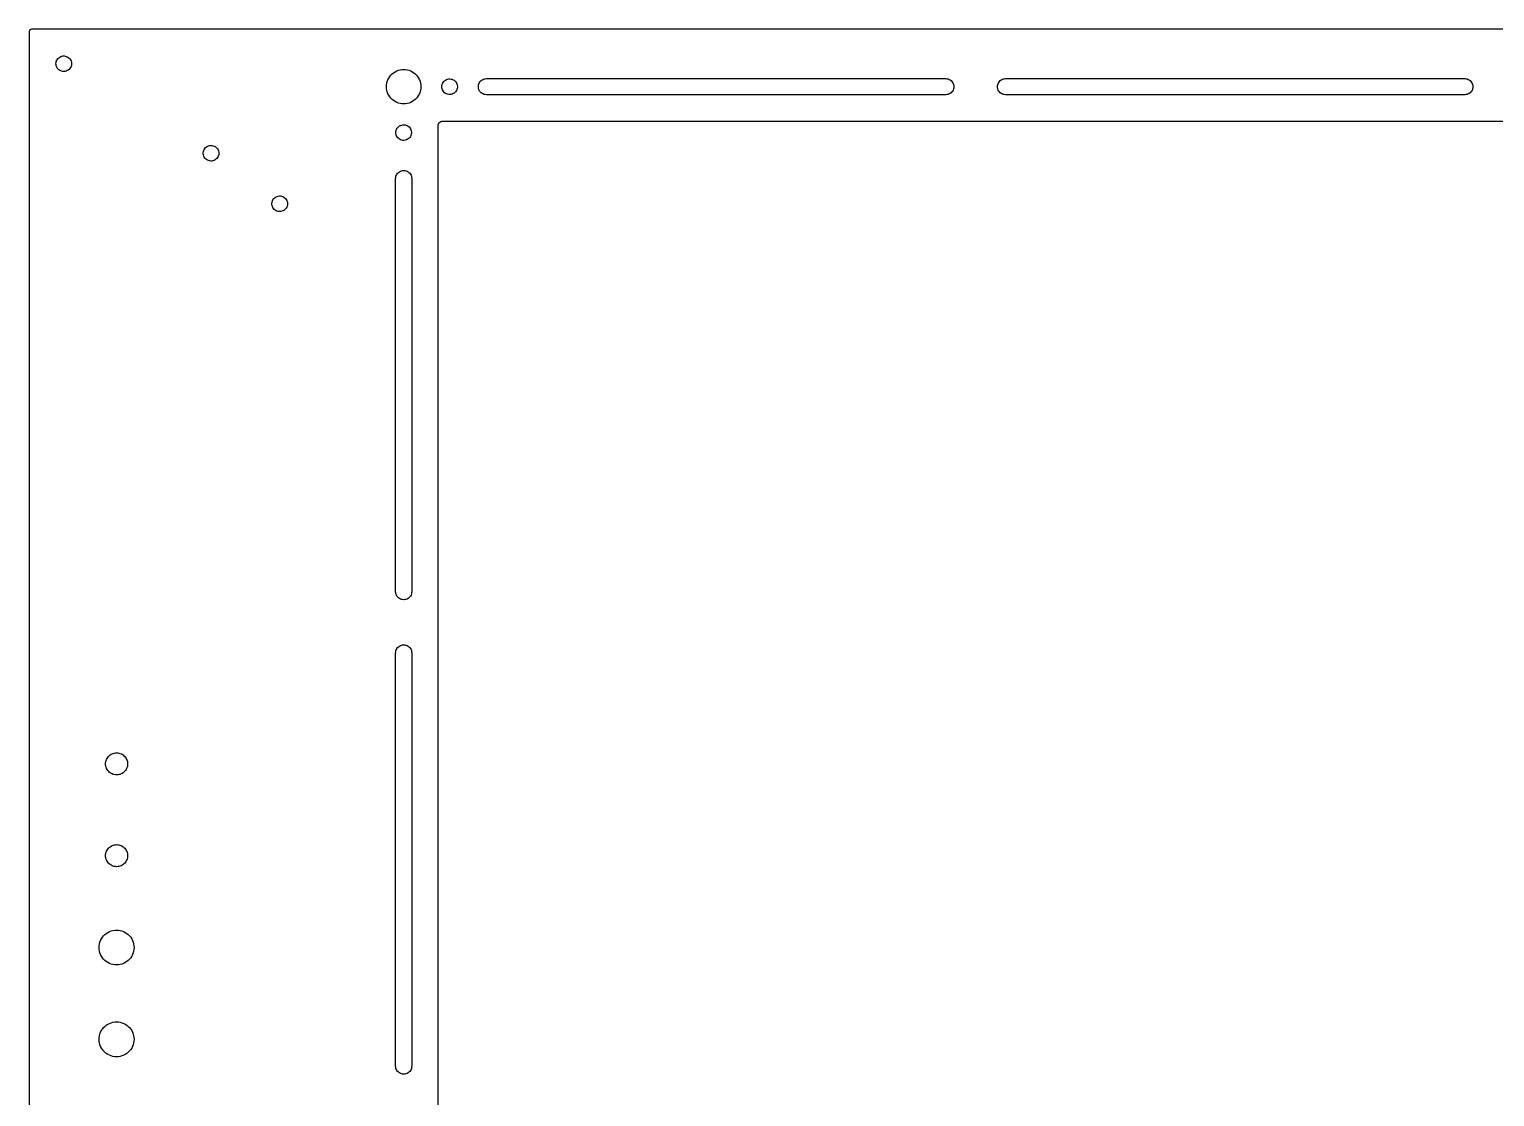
# Model space of a CAD drawing. Header units: metres. Extents: x -319 to 319, y -232 to 232.
# Drawn here: x -319 to 0, y 0 to 232.5 of the extents above; entities that cross this region are included whole.
import ezdxf

# ---------------------------------------------------------------- set-up
doc = ezdxf.new("R2010")
doc.units = ezdxf.units.M

msp = doc.modelspace()

# ---------------------------------------------------------------- linework, layer by layer
for p, q in [((-318.962, 232.191), (-319, 232)), ((-319, 232), (-319, -232)), ((-318.854, 232.354), (-318.962, 232.191)), ((-318.691, 232.462), (-318.854, 232.354)), ((-318.5, 232.5), (-318.691, 232.462)), ((318.5, 232.5), (-318.5, 232.5)), ((-312.386, 226.451), (-312.165, 226.565)), ((-312.165, 226.565), (-311.93, 226.645)), ((-311.93, 226.645), (-311.686, 226.69)), ((-311.686, 226.69), (-311.438, 226.699)), ((-311.438, 226.699), (-311.191, 226.672)), ((-311.191, 226.672), (-310.951, 226.609)), ((-310.951, 226.609), (-310.723, 226.512)), ((-310.723, 226.512), (-310.511, 226.383)), ((-313.2, 225), (-313.182, 225.248)), ((-313.182, 224.752), (-313.2, 225)), ((-313.182, 225.248), (-313.128, 225.49)), ((-313.128, 224.51), (-313.182, 224.752)), ((-313.128, 225.49), (-313.039, 225.722)), ((-313.039, 224.278), (-313.128, 224.51)), ((-313.039, 225.722), (-312.918, 225.938)), ((-312.918, 224.062), (-313.039, 224.278)), ((-312.918, 225.938), (-312.766, 226.134)), ((-312.766, 223.866), (-312.918, 224.062)), ((-312.766, 226.134), (-312.587, 226.307)), ((-312.587, 223.693), (-312.766, 223.866)), ((-312.587, 226.307), (-312.386, 226.451)), ((-312.386, 223.549), (-312.587, 223.693)), ((-312.165, 223.435), (-312.386, 223.549)), ((-311.93, 223.355), (-312.165, 223.435)), ((-311.686, 223.31), (-311.93, 223.355)), ((-311.438, 223.301), (-311.686, 223.31)), ((-311.191, 223.328), (-311.438, 223.301)), ((-310.951, 223.391), (-311.191, 223.328)), ((-310.723, 223.488), (-310.951, 223.391)), ((-310.511, 223.617), (-310.723, 223.488)), ((-310.511, 226.383), (-310.32, 226.224)), ((-310.32, 223.776), (-310.511, 223.617)), ((-310.32, 226.224), (-310.154, 226.039)), ((-310.154, 223.961), (-310.32, 223.776)), ((-310.154, 226.039), (-310.018, 225.832)), ((-310.018, 224.168), (-310.154, 223.961)), ((-310.018, 225.832), (-309.912, 225.607)), ((-309.912, 224.393), (-310.018, 224.168)), ((-309.912, 225.607), (-309.841, 225.37)), ((-309.841, 224.63), (-309.912, 224.393)), ((-309.841, 225.37), (-309.805, 225.124)), ((-309.805, 224.876), (-309.841, 224.63)), ((-309.805, 225.124), (-309.805, 224.876)), ((-239.375, 223.248), (-239.025, 223.426)), ((-239.025, 223.426), (-238.659, 223.566)), ((-238.659, 223.566), (-238.28, 223.668)), ((-238.28, 223.668), (-237.892, 223.729)), ((-237.892, 223.729), (-237.5, 223.75)), ((-237.5, 223.75), (-237.108, 223.729)), ((-237.108, 223.729), (-236.72, 223.668)), ((-236.72, 223.668), (-236.341, 223.566)), ((-236.341, 223.566), (-235.975, 223.426)), ((-235.975, 223.426), (-235.625, 223.248)), ((-241.25, 220), (-241.229, 220.392)), ((-241.229, 220.392), (-241.168, 220.78)), ((-241.168, 220.78), (-241.066, 221.159)), ((-241.066, 221.159), (-240.926, 221.525)), ((-240.926, 221.525), (-240.748, 221.875)), ((-240.748, 221.875), (-240.534, 222.204)), ((-240.534, 222.204), (-240.287, 222.509)), ((-240.287, 222.509), (-240.009, 222.787)), ((-240.009, 222.787), (-239.704, 223.034)), ((-239.704, 223.034), (-239.375, 223.248)), ((-235.625, 223.248), (-235.296, 223.034)), ((-235.296, 223.034), (-234.991, 222.787)), ((-234.991, 222.787), (-234.713, 222.509)), ((-234.713, 222.509), (-234.466, 222.204)), ((-234.466, 222.204), (-234.252, 221.875)), ((-234.252, 221.875), (-234.074, 221.525)), ((-234.074, 221.525), (-233.934, 221.159)), ((-233.934, 221.159), (-233.832, 220.78)), ((-233.832, 220.78), (-233.771, 220.392)), ((-233.771, 220.392), (-233.75, 220)), ((-229.2, 220), (-229.182, 220.248)), ((-229.182, 220.248), (-229.128, 220.49)), ((-229.128, 220.49), (-229.039, 220.722)), ((-229.039, 220.722), (-228.918, 220.938)), ((-228.918, 220.938), (-228.766, 221.134)), ((-228.766, 221.134), (-228.587, 221.307)), ((-228.587, 221.307), (-228.386, 221.451)), ((-228.386, 221.451), (-228.165, 221.565)), ((-228.165, 221.565), (-227.93, 221.645)), ((-227.93, 221.645), (-227.686, 221.69)), ((-227.686, 221.69), (-227.438, 221.699)), ((-227.438, 221.699), (-227.191, 221.672)), ((-227.191, 221.672), (-226.951, 221.609)), ((-226.951, 221.609), (-226.723, 221.512)), ((-226.723, 221.512), (-226.511, 221.383)), ((-226.511, 221.383), (-226.32, 221.224)), ((-226.32, 221.224), (-226.154, 221.039)), ((-226.154, 221.039), (-226.018, 220.832)), ((-226.018, 220.832), (-225.912, 220.607)), ((-225.912, 220.607), (-225.841, 220.37)), ((-225.841, 220.37), (-225.805, 220.124)), ((-225.805, 220.124), (-225.805, 219.876)), ((-221.25, 220), (-221.232, 220.249)), ((-221.232, 220.249), (-221.179, 220.493)), ((-221.179, 220.493), (-221.092, 220.727)), ((-221.092, 220.727), (-220.972, 220.946)), ((-220.972, 220.946), (-220.823, 221.146)), ((-220.823, 221.146), (-220.646, 221.323)), ((-220.646, 221.323), (-220.446, 221.472)), ((-220.446, 221.472), (-220.227, 221.592)), ((-220.227, 221.592), (-219.993, 221.679)), ((-219.993, 221.679), (-219.749, 221.732)), ((-219.749, 221.732), (-219.5, 221.75)), ((-219.5, 221.75), (-119.5, 221.75)), ((-119.5, 221.75), (-119.251, 221.732)), ((-119.251, 221.732), (-119.007, 221.679)), ((-119.007, 221.679), (-118.773, 221.592)), ((-118.773, 221.592), (-118.554, 221.472)), ((-118.554, 221.472), (-118.354, 221.323)), ((-118.354, 221.323), (-118.177, 221.146)), ((-118.177, 221.146), (-118.028, 220.946)), ((-118.028, 220.946), (-117.908, 220.727)), ((-117.908, 220.727), (-117.821, 220.493)), ((-117.821, 220.493), (-117.768, 220.249)), ((-117.768, 220.249), (-117.75, 220)), ((-108.25, 220), (-108.232, 220.249)), ((-108.232, 220.249), (-108.179, 220.493)), ((-108.179, 220.493), (-108.092, 220.727)), ((-108.092, 220.727), (-107.972, 220.946)), ((-107.972, 220.946), (-107.823, 221.146)), ((-107.823, 221.146), (-107.646, 221.323)), ((-107.646, 221.323), (-107.446, 221.472)), ((-107.446, 221.472), (-107.227, 221.592)), ((-107.227, 221.592), (-106.993, 221.679)), ((-106.993, 221.679), (-106.749, 221.732)), ((-106.749, 221.732), (-106.5, 221.75)), ((-106.5, 221.75), (-6.5, 221.75)), ((-6.5, 221.75), (-6.25095, 221.732)), ((-6.25095, 221.732), (-6.00696, 221.679)), ((-6.00696, 221.679), (-5.77301, 221.592)), ((-5.77301, 221.592), (-5.55386, 221.472)), ((-5.55386, 221.472), (-5.35399, 221.323)), ((-5.35399, 221.323), (-5.17743, 221.146)), ((-5.17743, 221.146), (-5.0278, 220.946)), ((-5.0278, 220.946), (-4.90814, 220.727)), ((-4.90814, 220.727), (-4.82088, 220.493)), ((-4.82088, 220.493), (-4.76781, 220.249)), ((-4.76781, 220.249), (-4.75, 220)), ((-241.229, 219.608), (-241.25, 220)), ((-241.168, 219.22), (-241.229, 219.608)), ((-241.066, 218.841), (-241.168, 219.22)), ((-240.926, 218.475), (-241.066, 218.841)), ((-240.748, 218.125), (-240.926, 218.475)), ((-240.534, 217.796), (-240.748, 218.125)), ((-240.287, 217.491), (-240.534, 217.796)), ((-240.009, 217.213), (-240.287, 217.491)), ((-239.704, 216.966), (-240.009, 217.213)), ((-239.375, 216.752), (-239.704, 216.966)), ((-235.296, 216.966), (-235.625, 216.752)), ((-234.991, 217.213), (-235.296, 216.966)), ((-234.713, 217.491), (-234.991, 217.213)), ((-234.466, 217.796), (-234.713, 217.491)), ((-234.252, 218.125), (-234.466, 217.796)), ((-234.074, 218.475), (-234.252, 218.125)), ((-233.934, 218.841), (-234.074, 218.475)), ((-233.832, 219.22), (-233.934, 218.841)), ((-233.771, 219.608), (-233.832, 219.22)), ((-233.75, 220), (-233.771, 219.608)), ((-229.182, 219.752), (-229.2, 220)), ((-229.128, 219.51), (-229.182, 219.752)), ((-229.039, 219.278), (-229.128, 219.51)), ((-228.918, 219.062), (-229.039, 219.278)), ((-228.766, 218.866), (-228.918, 219.062)), ((-228.587, 218.693), (-228.766, 218.866)), ((-228.386, 218.549), (-228.587, 218.693)), ((-228.165, 218.435), (-228.386, 218.549)), ((-227.93, 218.355), (-228.165, 218.435)), ((-227.686, 218.31), (-227.93, 218.355)), ((-227.438, 218.301), (-227.686, 218.31)), ((-227.191, 218.328), (-227.438, 218.301)), ((-226.951, 218.391), (-227.191, 218.328)), ((-226.723, 218.488), (-226.951, 218.391)), ((-226.511, 218.617), (-226.723, 218.488)), ((-226.32, 218.776), (-226.511, 218.617)), ((-226.154, 218.961), (-226.32, 218.776)), ((-226.018, 219.168), (-226.154, 218.961)), ((-225.912, 219.393), (-226.018, 219.168)), ((-225.841, 219.63), (-225.912, 219.393)), ((-225.805, 219.876), (-225.841, 219.63)), ((-221.232, 219.751), (-221.25, 220)), ((-221.179, 219.507), (-221.232, 219.751)), ((-221.092, 219.273), (-221.179, 219.507)), ((-220.972, 219.054), (-221.092, 219.273)), ((-220.823, 218.854), (-220.972, 219.054)), ((-220.646, 218.677), (-220.823, 218.854)), ((-220.446, 218.528), (-220.646, 218.677)), ((-220.227, 218.408), (-220.446, 218.528)), ((-219.993, 218.321), (-220.227, 218.408)), ((-219.749, 218.268), (-219.993, 218.321)), ((-219.5, 218.25), (-219.749, 218.268)), ((-119.5, 218.25), (-219.5, 218.25)), ((-119.251, 218.268), (-119.5, 218.25)), ((-119.007, 218.321), (-119.251, 218.268)), ((-118.773, 218.408), (-119.007, 218.321)), ((-118.554, 218.528), (-118.773, 218.408)), ((-118.354, 218.677), (-118.554, 218.528)), ((-118.177, 218.854), (-118.354, 218.677)), ((-118.028, 219.054), (-118.177, 218.854)), ((-117.908, 219.273), (-118.028, 219.054)), ((-117.821, 219.507), (-117.908, 219.273)), ((-117.768, 219.751), (-117.821, 219.507)), ((-117.75, 220), (-117.768, 219.751)), ((-108.232, 219.751), (-108.25, 220)), ((-108.179, 219.507), (-108.232, 219.751)), ((-108.092, 219.273), (-108.179, 219.507)), ((-107.972, 219.054), (-108.092, 219.273)), ((-107.823, 218.854), (-107.972, 219.054)), ((-107.646, 218.677), (-107.823, 218.854)), ((-107.446, 218.528), (-107.646, 218.677)), ((-107.227, 218.408), (-107.446, 218.528)), ((-106.993, 218.321), (-107.227, 218.408)), ((-106.749, 218.268), (-106.993, 218.321)), ((-106.5, 218.25), (-106.749, 218.268)), ((-6.5, 218.25), (-106.5, 218.25)), ((-6.25095, 218.268), (-6.5, 218.25)), ((-6.00696, 218.321), (-6.25095, 218.268)), ((-5.77301, 218.408), (-6.00696, 218.321)), ((-5.55386, 218.528), (-5.77301, 218.408)), ((-5.35399, 218.677), (-5.55386, 218.528)), ((-5.17743, 218.854), (-5.35399, 218.677)), ((-5.0278, 219.054), (-5.17743, 218.854)), ((-4.90814, 219.273), (-5.0278, 219.054)), ((-4.82088, 219.507), (-4.90814, 219.273)), ((-4.76781, 219.751), (-4.82088, 219.507)), ((-4.75, 220), (-4.76781, 219.751)), ((-239.025, 216.574), (-239.375, 216.752)), ((-238.659, 216.434), (-239.025, 216.574)), ((-238.28, 216.332), (-238.659, 216.434)), ((-237.892, 216.271), (-238.28, 216.332)), ((-237.5, 216.25), (-237.892, 216.271)), ((-237.108, 216.271), (-237.5, 216.25)), ((-236.72, 216.332), (-237.108, 216.271)), ((-236.341, 216.434), (-236.72, 216.332)), ((-235.975, 216.574), (-236.341, 216.434)), ((-235.625, 216.752), (-235.975, 216.574)), ((-239.128, 210.49), (-239.039, 210.722)), ((-239.039, 210.722), (-238.918, 210.938)), ((-238.918, 210.938), (-238.766, 211.134)), ((-238.766, 211.134), (-238.587, 211.307)), ((-238.587, 211.307), (-238.386, 211.451)), ((-238.386, 211.451), (-238.165, 211.565)), ((-238.165, 211.565), (-237.93, 211.645)), ((-237.93, 211.645), (-237.686, 211.69)), ((-237.686, 211.69), (-237.438, 211.699)), ((-237.438, 211.699), (-237.191, 211.672)), ((-237.191, 211.672), (-236.951, 211.609)), ((-236.951, 211.609), (-236.723, 211.512)), ((-236.723, 211.512), (-236.511, 211.383)), ((-236.511, 211.383), (-236.32, 211.224)), ((-236.32, 211.224), (-236.154, 211.039)), ((-236.154, 211.039), (-236.018, 210.832)), ((-236.018, 210.832), (-235.912, 210.607)), ((-235.912, 210.607), (-235.841, 210.37)), ((-230, 211.5), (-229.975, 211.723)), ((-230, -211.5), (-230, 211.5)), ((-229.975, 211.723), (-229.901, 211.934)), ((-229.901, 211.934), (-229.782, 212.123)), ((-229.782, 212.123), (-229.623, 212.282)), ((-229.623, 212.282), (-229.434, 212.401)), ((-229.434, 212.401), (-229.223, 212.475)), ((-229.223, 212.475), (-229, 212.5)), ((-229, 212.5), (229, 212.5)), ((-239.2, 210), (-239.182, 210.248)), ((-239.182, 209.752), (-239.2, 210)), ((-239.182, 210.248), (-239.128, 210.49)), ((-239.128, 209.51), (-239.182, 209.752)), ((-239.039, 209.278), (-239.128, 209.51)), ((-238.918, 209.062), (-239.039, 209.278)), ((-238.766, 208.866), (-238.918, 209.062)), ((-238.587, 208.693), (-238.766, 208.866)), ((-238.386, 208.549), (-238.587, 208.693)), ((-238.165, 208.435), (-238.386, 208.549)), ((-237.93, 208.355), (-238.165, 208.435)), ((-237.686, 208.31), (-237.93, 208.355)), ((-237.438, 208.301), (-237.686, 208.31)), ((-237.191, 208.328), (-237.438, 208.301)), ((-236.951, 208.391), (-237.191, 208.328)), ((-236.723, 208.488), (-236.951, 208.391)), ((-236.511, 208.617), (-236.723, 208.488)), ((-236.32, 208.776), (-236.511, 208.617)), ((-236.154, 208.961), (-236.32, 208.776)), ((-236.018, 209.168), (-236.154, 208.961)), ((-235.912, 209.393), (-236.018, 209.168)), ((-235.841, 209.63), (-235.912, 209.393)), ((-235.841, 210.37), (-235.805, 210.124)), ((-235.805, 209.876), (-235.841, 209.63)), ((-235.805, 210.124), (-235.805, 209.876)), ((-281.145, 205.624), (-281.109, 205.87)), ((-281.145, 205.376), (-281.145, 205.624)), ((-281.109, 205.13), (-281.145, 205.376)), ((-281.109, 205.87), (-281.038, 206.107)), ((-281.038, 204.893), (-281.109, 205.13)), ((-281.038, 206.107), (-280.932, 206.332)), ((-280.932, 204.668), (-281.038, 204.893)), ((-280.932, 206.332), (-280.796, 206.539)), ((-280.796, 204.461), (-280.932, 204.668)), ((-280.796, 206.539), (-280.63, 206.724)), ((-280.63, 204.276), (-280.796, 204.461)), ((-280.63, 206.724), (-280.439, 206.883)), ((-280.439, 204.117), (-280.63, 204.276)), ((-280.439, 206.883), (-280.227, 207.012)), ((-280.227, 207.012), (-279.999, 207.109)), ((-279.999, 207.109), (-279.759, 207.172)), ((-279.759, 207.172), (-279.512, 207.199)), ((-279.512, 207.199), (-279.264, 207.19)), ((-279.264, 207.19), (-279.02, 207.145)), ((-279.02, 207.145), (-278.785, 207.065)), ((-278.785, 207.065), (-278.564, 206.951)), ((-278.564, 206.951), (-278.363, 206.807)), ((-278.363, 204.193), (-278.564, 204.049)), ((-278.363, 206.807), (-278.184, 206.634)), ((-278.184, 204.366), (-278.363, 204.193)), ((-278.184, 206.634), (-278.032, 206.438)), ((-278.032, 204.562), (-278.184, 204.366)), ((-278.032, 206.438), (-277.911, 206.222)), ((-277.911, 204.778), (-278.032, 204.562)), ((-277.911, 206.222), (-277.822, 205.99)), ((-277.822, 205.01), (-277.911, 204.778)), ((-277.822, 205.99), (-277.768, 205.748)), ((-277.768, 205.252), (-277.822, 205.01)), ((-277.768, 205.748), (-277.75, 205.5)), ((-277.75, 205.5), (-277.768, 205.252)), ((-280.227, 203.988), (-280.439, 204.117)), ((-279.999, 203.891), (-280.227, 203.988)), ((-279.759, 203.828), (-279.999, 203.891)), ((-279.512, 203.801), (-279.759, 203.828)), ((-279.264, 203.81), (-279.512, 203.801)), ((-279.02, 203.855), (-279.264, 203.81)), ((-278.785, 203.935), (-279.02, 203.855)), ((-278.564, 204.049), (-278.785, 203.935)), ((-238.972, 200.946), (-238.823, 201.146)), ((-238.823, 201.146), (-238.646, 201.323)), ((-238.646, 201.323), (-238.446, 201.472)), ((-238.446, 201.472), (-238.227, 201.592)), ((-238.227, 201.592), (-237.993, 201.679)), ((-237.993, 201.679), (-237.749, 201.732)), ((-237.749, 201.732), (-237.5, 201.75)), ((-237.5, 201.75), (-237.251, 201.732)), ((-237.251, 201.732), (-237.007, 201.679)), ((-237.007, 201.679), (-236.773, 201.592)), ((-236.773, 201.592), (-236.554, 201.472)), ((-236.554, 201.472), (-236.354, 201.323)), ((-236.354, 201.323), (-236.177, 201.146)), ((-236.177, 201.146), (-236.028, 200.946)), ((-239.25, 200), (-239.232, 200.249)), ((-239.25, 110), (-239.25, 200)), ((-239.232, 200.249), (-239.179, 200.493)), ((-239.179, 200.493), (-239.092, 200.727)), ((-239.092, 200.727), (-238.972, 200.946)), ((-236.028, 200.946), (-235.908, 200.727)), ((-235.908, 200.727), (-235.821, 200.493)), ((-235.821, 200.493), (-235.768, 200.249)), ((-235.768, 200.249), (-235.75, 200)), ((-235.75, 200), (-235.75, 110)), ((-266.195, 194.624), (-266.159, 194.87)), ((-266.195, 194.376), (-266.195, 194.624)), ((-266.159, 194.87), (-266.088, 195.107)), ((-266.088, 195.107), (-265.982, 195.332)), ((-265.982, 195.332), (-265.846, 195.539)), ((-265.846, 195.539), (-265.68, 195.724)), ((-265.68, 195.724), (-265.489, 195.883)), ((-265.489, 195.883), (-265.277, 196.012)), ((-265.277, 196.012), (-265.049, 196.109)), ((-265.049, 196.109), (-264.809, 196.172)), ((-264.809, 196.172), (-264.562, 196.199)), ((-264.562, 196.199), (-264.314, 196.19)), ((-264.314, 196.19), (-264.07, 196.145)), ((-264.07, 196.145), (-263.835, 196.065)), ((-263.835, 196.065), (-263.614, 195.951)), ((-263.614, 195.951), (-263.413, 195.807)), ((-263.413, 195.807), (-263.234, 195.634)), ((-263.234, 195.634), (-263.082, 195.438)), ((-263.082, 195.438), (-262.961, 195.222)), ((-262.961, 195.222), (-262.872, 194.99)), ((-262.872, 194.99), (-262.818, 194.748)), ((-262.818, 194.748), (-262.8, 194.5)), ((-266.159, 194.13), (-266.195, 194.376)), ((-266.088, 193.893), (-266.159, 194.13)), ((-265.982, 193.668), (-266.088, 193.893)), ((-265.846, 193.461), (-265.982, 193.668)), ((-265.68, 193.276), (-265.846, 193.461)), ((-265.489, 193.117), (-265.68, 193.276)), ((-265.277, 192.988), (-265.489, 193.117)), ((-265.049, 192.891), (-265.277, 192.988)), ((-264.809, 192.828), (-265.049, 192.891)), ((-264.562, 192.801), (-264.809, 192.828)), ((-264.314, 192.81), (-264.562, 192.801)), ((-264.07, 192.855), (-264.314, 192.81)), ((-263.835, 192.935), (-264.07, 192.855)), ((-263.614, 193.049), (-263.835, 192.935)), ((-263.413, 193.193), (-263.614, 193.049)), ((-263.234, 193.366), (-263.413, 193.193)), ((-263.082, 193.562), (-263.234, 193.366)), ((-262.961, 193.778), (-263.082, 193.562)), ((-262.872, 194.01), (-262.961, 193.778)), ((-262.818, 194.252), (-262.872, 194.01)), ((-262.8, 194.5), (-262.818, 194.252)), ((-239.232, 109.751), (-239.25, 110)), ((-239.179, 109.507), (-239.232, 109.751)), ((-239.092, 109.273), (-239.179, 109.507)), ((-238.972, 109.054), (-239.092, 109.273)), ((-238.823, 108.854), (-238.972, 109.054)), ((-238.646, 108.677), (-238.823, 108.854)), ((-238.446, 108.528), (-238.646, 108.677)), ((-238.227, 108.408), (-238.446, 108.528)), ((-236.554, 108.528), (-236.773, 108.408)), ((-236.354, 108.677), (-236.554, 108.528)), ((-236.177, 108.854), (-236.354, 108.677)), ((-236.028, 109.054), (-236.177, 108.854)), ((-235.908, 109.273), (-236.028, 109.054)), ((-235.821, 109.507), (-235.908, 109.273)), ((-235.768, 109.751), (-235.821, 109.507)), ((-235.75, 110), (-235.768, 109.751)), ((-237.993, 108.321), (-238.227, 108.408)), ((-237.749, 108.268), (-237.993, 108.321)), ((-237.5, 108.25), (-237.749, 108.268)), ((-237.251, 108.268), (-237.5, 108.25)), ((-237.007, 108.321), (-237.251, 108.268)), ((-236.773, 108.408), (-237.007, 108.321)), ((-239.25, 96.6667), (-239.232, 96.9157)), ((-239.25, 6.66666), (-239.25, 96.6667)), ((-239.232, 96.9157), (-239.179, 97.1597)), ((-239.179, 97.1597), (-239.092, 97.3936)), ((-239.092, 97.3936), (-238.972, 97.6128)), ((-238.972, 97.6128), (-238.823, 97.8127)), ((-238.823, 97.8127), (-238.646, 97.9892)), ((-238.646, 97.9892), (-238.446, 98.1389)), ((-238.446, 98.1389), (-238.227, 98.2585)), ((-238.227, 98.2585), (-237.993, 98.3458)), ((-237.993, 98.3458), (-237.749, 98.3988)), ((-237.749, 98.3988), (-237.5, 98.4167)), ((-237.5, 98.4167), (-237.251, 98.3988)), ((-237.251, 98.3988), (-237.007, 98.3458)), ((-237.007, 98.3458), (-236.773, 98.2585)), ((-236.773, 98.2585), (-236.554, 98.1389)), ((-236.554, 98.1389), (-236.354, 97.9892)), ((-236.354, 97.9892), (-236.177, 97.8127)), ((-236.177, 97.8127), (-236.028, 97.6128)), ((-236.028, 97.6128), (-235.908, 97.3936)), ((-235.908, 97.3936), (-235.821, 97.1597)), ((-235.821, 97.1597), (-235.768, 96.9157)), ((-235.768, 96.9157), (-235.75, 96.6667)), ((-235.75, 96.6667), (-235.75, 6.66666)), ((-302.283, 73.2416), (-302.193, 73.4762)), ((-302.193, 73.4762), (-302.078, 73.7)), ((-302.078, 73.7), (-301.942, 73.9107)), ((-301.942, 73.9107), (-301.784, 74.1059)), ((-301.784, 74.1059), (-301.606, 74.2835)), ((-301.606, 74.2835), (-301.411, 74.4416)), ((-301.411, 74.4416), (-301.2, 74.5785)), ((-301.2, 74.5785), (-300.976, 74.6925)), ((-300.976, 74.6925), (-300.742, 74.7825)), ((-300.742, 74.7825), (-300.499, 74.8475)), ((-300.499, 74.8475), (-300.251, 74.8869)), ((-300.251, 74.8869), (-300, 74.9)), ((-300, 74.9), (-299.749, 74.8869)), ((-299.749, 74.8869), (-299.501, 74.8475)), ((-299.501, 74.8475), (-299.258, 74.7825)), ((-299.258, 74.7825), (-299.024, 74.6925)), ((-299.024, 74.6925), (-298.8, 74.5785)), ((-298.8, 74.5785), (-298.589, 74.4416)), ((-298.589, 74.4416), (-298.394, 74.2835)), ((-298.394, 74.2835), (-298.216, 74.1059)), ((-298.216, 74.1059), (-298.058, 73.9107)), ((-298.058, 73.9107), (-297.922, 73.7)), ((-297.922, 73.7), (-297.807, 73.4762)), ((-297.807, 73.4762), (-297.717, 73.2416)), ((-302.4, 72.5), (-302.387, 72.7509)), ((-302.387, 72.2491), (-302.4, 72.5)), ((-302.387, 72.7509), (-302.348, 72.999)), ((-302.348, 72.001), (-302.387, 72.2491)), ((-302.348, 72.999), (-302.283, 73.2416)), ((-302.283, 71.7584), (-302.348, 72.001)), ((-302.193, 71.5238), (-302.283, 71.7584)), ((-302.078, 71.3), (-302.193, 71.5238)), ((-301.942, 71.0893), (-302.078, 71.3)), ((-301.784, 70.8941), (-301.942, 71.0893)), ((-301.606, 70.7164), (-301.784, 70.8941)), ((-301.411, 70.5583), (-301.606, 70.7164)), ((-301.2, 70.4215), (-301.411, 70.5583)), ((-300.976, 70.3075), (-301.2, 70.4215)), ((-300.742, 70.2175), (-300.976, 70.3075)), ((-300.499, 70.1524), (-300.742, 70.2175)), ((-299.258, 70.2175), (-299.501, 70.1524)), ((-299.024, 70.3075), (-299.258, 70.2175)), ((-298.8, 70.4215), (-299.024, 70.3075)), ((-298.589, 70.5583), (-298.8, 70.4215)), ((-298.394, 70.7164), (-298.589, 70.5583)), ((-298.216, 70.8941), (-298.394, 70.7164)), ((-298.058, 71.0893), (-298.216, 70.8941)), ((-297.922, 71.3), (-298.058, 71.0893)), ((-297.807, 71.5238), (-297.922, 71.3)), ((-297.717, 71.7584), (-297.807, 71.5238)), ((-297.717, 73.2416), (-297.652, 72.999)), ((-297.652, 72.001), (-297.717, 71.7584)), ((-297.652, 72.999), (-297.613, 72.7509)), ((-297.613, 72.2491), (-297.652, 72.001)), ((-297.613, 72.7509), (-297.6, 72.5)), ((-297.6, 72.5), (-297.613, 72.2491)), ((-300.251, 70.1131), (-300.499, 70.1524)), ((-300, 70.1), (-300.251, 70.1131)), ((-299.749, 70.1131), (-300, 70.1)), ((-299.501, 70.1524), (-299.749, 70.1131)), ((-301.784, 54.1059), (-301.606, 54.2835)), ((-301.606, 54.2835), (-301.411, 54.4416)), ((-301.411, 54.4416), (-301.2, 54.5785)), ((-301.2, 54.5785), (-300.976, 54.6925)), ((-300.976, 54.6925), (-300.742, 54.7825)), ((-300.742, 54.7825), (-300.499, 54.8475)), ((-300.499, 54.8475), (-300.251, 54.8868)), ((-300.251, 54.8868), (-300, 54.9)), ((-300, 54.9), (-299.749, 54.8868)), ((-299.749, 54.8868), (-299.501, 54.8475)), ((-299.501, 54.8475), (-299.258, 54.7825)), ((-299.258, 54.7825), (-299.024, 54.6925)), ((-299.024, 54.6925), (-298.8, 54.5785)), ((-298.8, 54.5785), (-298.589, 54.4416)), ((-298.589, 54.4416), (-298.394, 54.2835)), ((-298.394, 54.2835), (-298.216, 54.1059)), ((-302.4, 52.5), (-302.387, 52.7509)), ((-302.387, 52.2491), (-302.4, 52.5)), ((-302.387, 52.7509), (-302.348, 52.999)), ((-302.348, 52.001), (-302.387, 52.2491)), ((-302.348, 52.999), (-302.283, 53.2416)), ((-302.283, 51.7583), (-302.348, 52.001)), ((-302.283, 53.2416), (-302.193, 53.4762)), ((-302.193, 51.5238), (-302.283, 51.7583)), ((-302.193, 53.4762), (-302.078, 53.7)), ((-302.078, 51.3), (-302.193, 51.5238)), ((-302.078, 53.7), (-301.942, 53.9107)), ((-301.942, 51.0893), (-302.078, 51.3)), ((-301.942, 53.9107), (-301.784, 54.1059)), ((-301.784, 50.8941), (-301.942, 51.0893)), ((-298.216, 54.1059), (-298.058, 53.9107)), ((-298.058, 51.0893), (-298.216, 50.8941)), ((-298.058, 53.9107), (-297.922, 53.7)), ((-297.922, 51.3), (-298.058, 51.0893)), ((-297.922, 53.7), (-297.807, 53.4762)), ((-297.807, 51.5238), (-297.922, 51.3)), ((-297.807, 53.4762), (-297.717, 53.2416)), ((-297.717, 51.7583), (-297.807, 51.5238)), ((-297.717, 53.2416), (-297.652, 52.999)), ((-297.652, 52.001), (-297.717, 51.7583)), ((-297.652, 52.999), (-297.613, 52.7509)), ((-297.613, 52.2491), (-297.652, 52.001)), ((-297.613, 52.7509), (-297.6, 52.5)), ((-297.6, 52.5), (-297.613, 52.2491)), ((-301.606, 50.7164), (-301.784, 50.8941)), ((-301.411, 50.5583), (-301.606, 50.7164)), ((-301.2, 50.4215), (-301.411, 50.5583)), ((-300.976, 50.3075), (-301.2, 50.4215)), ((-300.742, 50.2175), (-300.976, 50.3075)), ((-300.499, 50.1524), (-300.742, 50.2175)), ((-300.251, 50.1131), (-300.499, 50.1524)), ((-300, 50.1), (-300.251, 50.1131)), ((-299.749, 50.1131), (-300, 50.1)), ((-299.501, 50.1524), (-299.749, 50.1131)), ((-299.258, 50.2175), (-299.501, 50.1524)), ((-299.024, 50.3075), (-299.258, 50.2175)), ((-298.8, 50.4215), (-299.024, 50.3075)), ((-298.589, 50.5583), (-298.8, 50.4215)), ((-298.394, 50.7164), (-298.589, 50.5583)), ((-298.216, 50.8941), (-298.394, 50.7164)), ((-302.824, 35.0427), (-302.543, 35.3239)), ((-302.543, 35.3239), (-302.234, 35.5743)), ((-302.234, 35.5743), (-301.9, 35.7909)), ((-301.9, 35.7909), (-301.546, 35.9715)), ((-301.546, 35.9715), (-301.174, 36.114)), ((-301.174, 36.114), (-300.79, 36.2169)), ((-300.79, 36.2169), (-300.397, 36.2792)), ((-300.397, 36.2792), (-300, 36.3)), ((-300, 36.3), (-299.603, 36.2792)), ((-299.603, 36.2792), (-299.21, 36.2169)), ((-299.21, 36.2169), (-298.826, 36.114)), ((-298.826, 36.114), (-298.454, 35.9715)), ((-298.454, 35.9715), (-298.1, 35.7909)), ((-298.1, 35.7909), (-297.766, 35.5743)), ((-297.766, 35.5743), (-297.457, 35.3239)), ((-297.457, 35.3239), (-297.176, 35.0427)), ((-303.8, 32.5), (-303.779, 32.8972)), ((-303.779, 32.1028), (-303.8, 32.5)), ((-303.779, 32.8972), (-303.717, 33.2901)), ((-303.717, 31.7099), (-303.779, 32.1028)), ((-303.717, 33.2901), (-303.614, 33.6743)), ((-303.614, 33.6743), (-303.471, 34.0456)), ((-303.471, 34.0456), (-303.291, 34.4)), ((-303.291, 34.4), (-303.074, 34.7336)), ((-303.074, 34.7336), (-302.824, 35.0427)), ((-297.176, 35.0427), (-296.926, 34.7336)), ((-296.926, 34.7336), (-296.709, 34.4)), ((-296.709, 34.4), (-296.529, 34.0456)), ((-296.529, 34.0456), (-296.386, 33.6743)), ((-296.386, 33.6743), (-296.283, 33.2901)), ((-296.283, 33.2901), (-296.221, 32.8972)), ((-296.221, 32.1028), (-296.283, 31.7099)), ((-296.221, 32.8972), (-296.2, 32.5)), ((-296.2, 32.5), (-296.221, 32.1028)), ((-303.614, 31.3257), (-303.717, 31.7099)), ((-303.471, 30.9544), (-303.614, 31.3257)), ((-303.291, 30.6), (-303.471, 30.9544)), ((-303.074, 30.2664), (-303.291, 30.6)), ((-302.824, 29.9573), (-303.074, 30.2664)), ((-302.543, 29.676), (-302.824, 29.9573)), ((-302.234, 29.4257), (-302.543, 29.676)), ((-301.9, 29.2091), (-302.234, 29.4257)), ((-301.546, 29.0285), (-301.9, 29.2091)), ((-301.174, 28.886), (-301.546, 29.0285)), ((-300.79, 28.783), (-301.174, 28.886)), ((-300.397, 28.7208), (-300.79, 28.783)), ((-300, 28.7), (-300.397, 28.7208)), ((-299.603, 28.7208), (-300, 28.7)), ((-299.21, 28.783), (-299.603, 28.7208)), ((-298.826, 28.886), (-299.21, 28.783)), ((-298.454, 29.0285), (-298.826, 28.886)), ((-298.1, 29.2091), (-298.454, 29.0285)), ((-297.766, 29.4257), (-298.1, 29.2091)), ((-297.457, 29.676), (-297.766, 29.4257)), ((-297.176, 29.9573), (-297.457, 29.676)), ((-296.926, 30.2664), (-297.176, 29.9573)), ((-296.709, 30.6), (-296.926, 30.2664)), ((-296.529, 30.9544), (-296.709, 30.6)), ((-296.386, 31.3257), (-296.529, 30.9544)), ((-296.283, 31.7099), (-296.386, 31.3257)), ((-301.9, 15.7909), (-301.546, 15.9715)), ((-301.546, 15.9715), (-301.174, 16.114)), ((-301.174, 16.114), (-300.79, 16.2169)), ((-300.79, 16.2169), (-300.397, 16.2792)), ((-300.397, 16.2792), (-300, 16.3)), ((-300, 16.3), (-299.603, 16.2792)), ((-299.603, 16.2792), (-299.21, 16.2169)), ((-299.21, 16.2169), (-298.826, 16.114)), ((-298.826, 16.114), (-298.454, 15.9715)), ((-298.454, 15.9715), (-298.1, 15.7909)), ((-303.8, 12.5), (-303.779, 12.8972)), ((-303.779, 12.8972), (-303.717, 13.2901)), ((-303.717, 13.2901), (-303.614, 13.6743)), ((-303.614, 13.6743), (-303.471, 14.0456)), ((-303.471, 14.0456), (-303.291, 14.4)), ((-303.291, 14.4), (-303.074, 14.7336)), ((-303.074, 14.7336), (-302.824, 15.0427)), ((-302.824, 15.0427), (-302.543, 15.3239)), ((-302.543, 15.3239), (-302.234, 15.5743)), ((-302.234, 15.5743), (-301.9, 15.7909)), ((-298.1, 15.7909), (-297.766, 15.5743)), ((-297.766, 15.5743), (-297.457, 15.3239)), ((-297.457, 15.3239), (-297.176, 15.0427)), ((-297.176, 15.0427), (-296.926, 14.7336)), ((-296.926, 14.7336), (-296.709, 14.4)), ((-296.709, 14.4), (-296.529, 14.0456)), ((-296.529, 14.0456), (-296.386, 13.6743)), ((-296.386, 13.6743), (-296.283, 13.2901)), ((-296.283, 13.2901), (-296.221, 12.8972)), ((-296.221, 12.8972), (-296.2, 12.5)), ((-303.779, 12.1028), (-303.8, 12.5)), ((-303.717, 11.7099), (-303.779, 12.1028)), ((-303.614, 11.3257), (-303.717, 11.7099)), ((-303.471, 10.9544), (-303.614, 11.3257)), ((-303.291, 10.6), (-303.471, 10.9544)), ((-303.074, 10.2664), (-303.291, 10.6)), ((-302.824, 9.95729), (-303.074, 10.2664)), ((-302.543, 9.67604), (-302.824, 9.95729)), ((-302.234, 9.42572), (-302.543, 9.67604)), ((-297.457, 9.67604), (-297.766, 9.42572)), ((-297.176, 9.95729), (-297.457, 9.67604)), ((-296.926, 10.2664), (-297.176, 9.95729)), ((-296.709, 10.6), (-296.926, 10.2664)), ((-296.529, 10.9544), (-296.709, 10.6)), ((-296.386, 11.3257), (-296.529, 10.9544)), ((-296.283, 11.7099), (-296.386, 11.3257)), ((-296.221, 12.1028), (-296.283, 11.7099)), ((-296.2, 12.5), (-296.221, 12.1028)), ((-301.9, 9.20909), (-302.234, 9.42572)), ((-301.546, 9.02852), (-301.9, 9.20909)), ((-301.174, 8.88597), (-301.546, 9.02852)), ((-300.79, 8.78304), (-301.174, 8.88597)), ((-300.397, 8.72081), (-300.79, 8.78304)), ((-300, 8.7), (-300.397, 8.72081)), ((-299.603, 8.72081), (-300, 8.7)), ((-299.21, 8.78304), (-299.603, 8.72081)), ((-298.826, 8.88597), (-299.21, 8.78304)), ((-298.454, 9.02852), (-298.826, 8.88597)), ((-298.1, 9.20909), (-298.454, 9.02852)), ((-297.766, 9.42572), (-298.1, 9.20909)), ((-239.232, 6.4176), (-239.25, 6.66666)), ((-239.179, 6.17363), (-239.232, 6.4176)), ((-235.768, 6.4176), (-235.821, 6.17363)), ((-235.75, 6.66666), (-235.768, 6.4176)), ((-239.092, 5.93968), (-239.179, 6.17363)), ((-238.972, 5.72054), (-239.092, 5.93968)), ((-238.823, 5.52065), (-238.972, 5.72054)), ((-238.646, 5.3441), (-238.823, 5.52065)), ((-238.446, 5.19446), (-238.646, 5.3441)), ((-238.227, 5.0748), (-238.446, 5.19446)), ((-237.993, 4.98755), (-238.227, 5.0748)), ((-237.749, 4.93448), (-237.993, 4.98755)), ((-237.5, 4.91666), (-237.749, 4.93448)), ((-237.251, 4.93448), (-237.5, 4.91666)), ((-237.007, 4.98755), (-237.251, 4.93448)), ((-236.773, 5.0748), (-237.007, 4.98755)), ((-236.554, 5.19446), (-236.773, 5.0748)), ((-236.354, 5.3441), (-236.554, 5.19446)), ((-236.177, 5.52065), (-236.354, 5.3441)), ((-236.028, 5.72054), (-236.177, 5.52065)), ((-235.908, 5.93968), (-236.028, 5.72054)), ((-235.821, 6.17363), (-235.908, 5.93968))]:
    msp.add_line(p, q)

doc.saveas('drawing.dxf')
